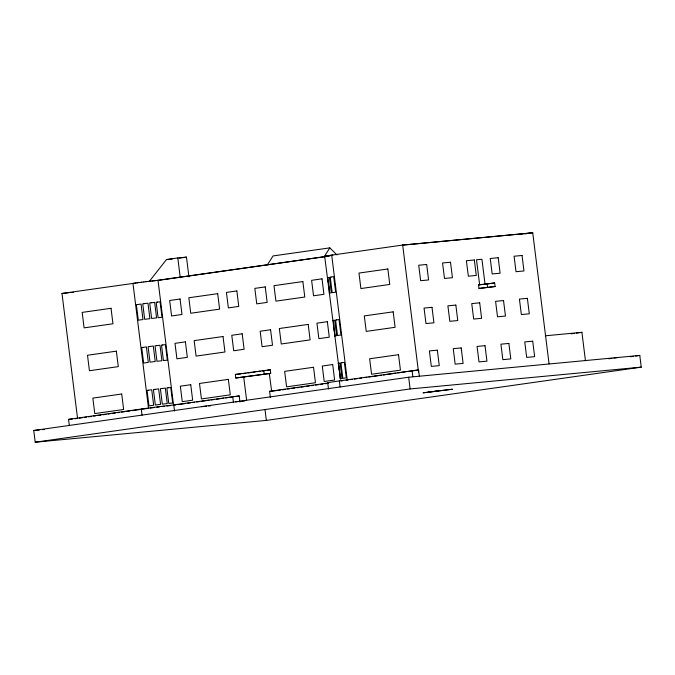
<?xml version="1.0" encoding="UTF-8"?>
<svg xmlns="http://www.w3.org/2000/svg" width="675" height="675" viewBox="0 0 675 675"><rect width="100%" height="100%" fill="white"/><g stroke="black" fill="none" stroke-linecap="round" stroke-linejoin="round"><path stroke-width="1.01" d="M267.41 264.811L273.054 255.935L329.839 247.868L336.985 254.939M324.194 256.736L329.839 247.868M149.133 281.644L166.447 259.563L177.803 257.943L186.469 257.133L188.941 276.919M340.377 378.979L324.675 256.34L331.206 255.268M327.442 277.72L327.772 277.805M329.375 293.195L329.442 291.212M332.783 320.574L333.113 320.659M334.707 336.049L334.783 334.066M338.124 363.428L338.453 363.504M329.813 255.479L326.464 256.12L330.041 255.909M329.94 255.395L332.834 255.032M419.344 376.068L418.576 369.942L336.673 381.282A30.62 0.692 -7.1 0 0 327.966 382.944L328.548 382.944L269.603 391.314L270.371 397.44M179.246 258.154L186.469 257.133M77.541 418.306L61.99 293.465L134.004 283.281M549.062 363.876L532.735 232.791L402.68 245.059L331.703 255.142L347.254 379.991M155.191 280.673L325.223 256.576M157.756 280.429L325.544 256.584M519.801 234.579L521.893 234.284M525.015 233.837L532.735 232.791M478.55 284.867L494.648 282.943L495.096 286.512L478.988 288.444L478.55 284.867L486.135 284.158M488.025 283.888L494.648 282.943M478.988 288.444L495.096 286.512M235.372 374.431L270.262 369.782L270.709 373.351L235.82 378L235.372 374.431L240.941 373.899M242.89 373.672L245.928 373.241M247.961 372.954L250.999 372.516M253.024 372.229L255.057 371.942M257.082 371.655L260.128 371.225M262.153 370.938L265.199 370.499M267.224 370.212L270.262 369.782M235.82 378L270.709 373.351M571.092 333.83L574.214 333.382M576.29 333.087L581.917 332.345L585.444 360.678M69.314 425.486L68.546 419.369L144.239 408.62A30.62 0.692 -7.1 0 1 171.07 405.245L239.203 395.947L239.962 402.072M75.052 418.753L77.119 418.458M79.194 418.163L82.299 417.724M84.367 417.428L86.434 417.133M88.509 416.846L91.614 416.399M93.682 416.104L95.749 415.817M97.816 415.522L100.921 415.074M102.997 414.788L106.102 414.34M108.169 414.045L110.236 413.758M112.312 413.463L115.417 413.016M117.484 412.729L119.551 412.433M121.627 412.138L124.723 411.699M126.799 411.404L129.904 410.957M131.971 410.67L139.219 409.641M141.286 409.345L148.888 408.265M346.14 380.236L348.207 379.941M350.274 379.645L352.35 379.358M354.417 379.063L357.522 378.624M359.589 378.329L361.657 378.034M364.762 377.595L366.837 377.3M368.904 377.004L372.009 376.566M374.077 376.27L381.324 375.241M383.392 374.946L395.812 373.182M397.879 372.887L405.127 371.858M407.194 371.562L418.576 369.942M175.888 404.941L173.298 405.287M177.964 404.646L185.228 403.616M187.304 403.321L190.418 402.882M192.493 402.587L194.569 402.292M196.644 401.996L199.758 401.549M201.833 401.262L209.098 400.224M211.174 399.929L214.287 399.49M216.363 399.195L223.628 398.157M225.712 397.87L232.976 396.832M235.052 396.537L239.203 395.947M277.147 390.555L280.26 390.116M282.336 389.821L285.449 389.374M287.525 389.087L289.6 388.792M291.676 388.496L294.789 388.049M296.865 387.754L298.941 387.458M301.016 387.163L304.13 386.724M306.205 386.429L309.319 385.99M311.394 385.695L313.47 385.4M315.546 385.104L318.659 384.657M320.735 384.362L322.819 384.067M324.894 383.771L328.008 383.332M33.75 430.49L408.662 377.224L639.79 355.43L641.25 367.141L266.338 420.407L35.21 442.209L33.75 430.49L39.336 429.967M608.825 358.788L611.921 358.349M613.988 358.054L618.114 357.472M630.408 356.754L633.538 356.316M635.622 356.02L639.79 355.43M35.21 442.209L410.122 388.943L641.25 367.141M437.138 391.137L438.303 390.968L428.279 391.973M135.802 283.027L132.967 283.382L148.517 408.223M134.907 283.103L137.692 282.774M137.008 282.825L139.683 282.513M139.219 282.53L141.742 282.243M141.514 282.234L143.843 281.939M143.843 281.981L146.18 281.652M145.935 281.72L148.466 281.382M148.002 281.475L150.677 281.121M149.985 281.247L152.769 280.884M151.875 281.028L154.71 280.673M153.613 280.842L156.465 280.488M166.447 259.563L172.226 259.014M402.342 245.16L530.229 233.094M61.99 293.465L68.681 292.764M70.782 292.57L73.524 292.376M545.333 335.796L581.917 332.345M269.603 391.314L276.109 390.707M235.474 401.827L239.6 401.439M241.658 401.245L244.747 400.958M201.412 406.671L206.558 406.19M208.617 405.996L210.676 405.802M68.546 419.369L72.267 419.015M42.458 429.671L44.542 429.477M326.025 256.331L324.675 256.34M269.291 373.553L271.654 391.238M487.063 283.66L487.51 287.229M485.047 284.259L481.933 259.259L476.516 259.774L479.63 284.766M402.68 245.059L418.483 371.984M412.079 370.558L412.838 376.684M408.662 377.224L410.122 388.943M328.16 280.893L328.421 282.96M328.801 286.057L329.062 288.115M333.501 323.747L333.754 325.814M334.142 328.911L334.53 331.999M338.833 366.601L339.221 369.698M339.474 371.756L339.863 374.853M339.356 380.894L340.116 387.011M327.721 382.885L328.48 389.011M263.765 370.398L264.203 373.967M265.005 409.666L266.338 420.407M243.743 377.182L246.594 400.098M232.698 396.562L233.457 402.688M177.803 257.943L180.267 277.737M173.753 404.941L174.521 411.058M158.001 280.336L173.551 405.186M141.269 409.033L142.037 415.159M150.339 408.063A19.803 0.447 -7.1 0 1 154.33 407.531M156.853 407.211A19.803 0.447 -7.1 0 1 159.418 406.882M161.983 406.569A19.803 0.447 -7.1 0 1 164.506 406.266M166.936 405.987A19.803 0.447 -7.1 0 1 170.682 405.565M341.111 380.995A19.803 0.447 -7.1 0 1 342.546 380.767M423.2 392.816L452.368 389.23L423.2 392.816M327.966 277.585L329.602 293.127L331.298 292.807L329.375 277.332L327.966 277.585M333.307 320.439L334.943 335.981L336.639 335.652L334.707 320.178L333.307 320.439M338.639 363.293L340.284 378.835L341.972 378.506L340.048 363.032L338.639 363.293M331.062 277.054L330.252 277.189L332.176 292.663L335.635 292.14L333.712 276.666L331.062 277.054M336.403 319.908L335.585 320.034L337.517 335.509L340.976 334.994L339.044 319.52L336.403 319.908M341.736 362.762L340.926 362.888L342.849 378.363L346.309 377.84L344.385 362.365L341.736 362.762M111.029 308.298L82.164 312.398L84.097 327.873L112.961 323.772L111.029 308.298M387.838 268.971L358.973 273.071L360.897 288.546L389.762 284.445L387.838 268.971M180.065 299.008L169.661 300.485L171.585 315.959L181.997 314.483L180.065 299.008M217.688 293.667L188.823 297.768L190.747 313.242L219.611 309.142L217.688 293.667M236.849 290.942L226.437 292.418L228.369 307.893L238.773 306.416L236.849 290.942M265.241 286.909L254.829 288.385L256.753 303.86L267.165 302.383L265.241 286.909M302.856 281.559L273.991 285.668L275.923 301.143L304.788 297.034L302.856 281.559M322.017 278.843L311.614 280.319L313.538 295.793L323.949 294.317L322.017 278.843M116.37 351.152L87.505 355.252L89.429 370.727L118.294 366.626L116.37 351.152M393.171 311.825L364.306 315.925L366.238 331.4L395.103 327.299L393.171 311.825M185.406 341.862L174.994 343.339L176.926 358.813L187.329 357.337L185.406 341.862M223.02 336.521L194.155 340.622L196.088 356.096L224.952 351.996L223.02 336.521M242.19 333.796L231.778 335.273L233.702 350.747L244.114 349.27L242.19 333.796M270.574 329.763L260.17 331.239L262.094 346.714L272.506 345.237L270.574 329.763M308.197 324.413L279.332 328.514L281.256 343.988L310.12 339.888L308.197 324.413M327.358 321.697L316.946 323.173L318.878 338.648L329.282 337.171L327.358 321.697M121.711 394.006L92.846 398.107L94.77 413.581L123.635 409.48L121.711 394.006M398.512 354.679L369.647 358.779L371.571 374.254L400.435 370.153L398.512 354.679M190.747 384.716L180.335 386.193L182.258 401.667L192.67 400.191L190.747 384.716M228.361 379.367L199.496 383.468L201.42 398.942L230.285 394.841L228.361 379.367M313.529 367.267L284.664 371.368L286.597 386.843L315.461 382.742L313.529 367.267M332.699 364.542L322.287 366.027L324.211 381.502L334.623 380.017L332.699 364.542M137.582 304.535L136.367 304.703L138.291 320.178L142.99 319.537L141.058 304.062L137.582 304.535M142.914 347.389L141.699 347.558L143.632 363.032L148.323 362.391L146.399 346.916L142.914 347.389M148.255 390.234L147.04 390.412L148.964 405.886L153.664 405.245L151.732 389.77L148.255 390.234M144.18 303.657L142.754 303.843L144.678 319.317L149.901 318.659L147.968 303.185L144.18 303.657M149.521 346.511L148.087 346.697L150.019 362.171L155.233 361.513L153.309 346.039L149.521 346.511M154.862 389.365L153.428 389.551L155.351 405.025L160.574 404.367L158.642 388.893L154.862 389.365M151.132 302.805L149.707 302.974L151.63 318.448L156.583 317.874L154.651 302.4L151.132 302.805M156.473 345.659L155.039 345.828L156.971 361.302L161.916 360.728L159.992 345.254L156.473 345.659M161.814 388.513L160.38 388.682L162.304 404.156L167.257 403.582L165.333 388.108L161.814 388.513M157.376 302.096L156.17 302.231L158.093 317.706L162.017 317.301L160.093 301.826L157.376 302.096M162.717 344.95L161.502 345.085L163.434 360.56L167.358 360.146L165.426 344.672L162.717 344.95M168.05 387.804L166.843 387.939L168.767 403.414L172.69 403L170.767 387.526L168.05 387.804M426.668 264.473L418.719 265.224L420.643 280.699L428.591 279.948L426.668 264.473M450.503 262.221L442.555 262.972L444.487 278.446L452.436 277.695L450.503 262.221M474.348 259.976L466.4 260.727L468.332 276.202L476.28 275.451L474.348 259.976M498.192 257.723L490.244 258.474L492.168 273.949L500.116 273.198L498.192 257.723M522.037 255.479L514.088 256.23L516.012 271.704L523.96 270.953L522.037 255.479M432 307.327L424.052 308.078L425.984 323.553L433.932 322.802L432 307.327M455.844 305.075L447.896 305.826L449.82 321.3L457.768 320.549L455.844 305.075M479.689 302.83L471.741 303.581L473.664 319.056L481.612 318.305L479.689 302.83M503.533 300.577L495.585 301.328L497.509 316.803L505.457 316.052L503.533 300.577M527.369 298.333L519.421 299.084L521.353 314.558L529.301 313.808L527.369 298.333M437.341 350.182L429.393 350.924L431.317 366.398L439.265 365.656L437.341 350.182M461.185 347.929L453.237 348.68L455.161 364.154L463.109 363.403L461.185 347.929M485.021 345.684L477.073 346.427L479.005 361.901L486.953 361.159L485.021 345.684M508.866 343.432L500.917 344.183L502.85 359.657L510.798 358.906L508.866 343.432M532.71 341.187L524.762 341.93L526.686 357.404L534.634 356.662L532.71 341.187"/></g></svg>
